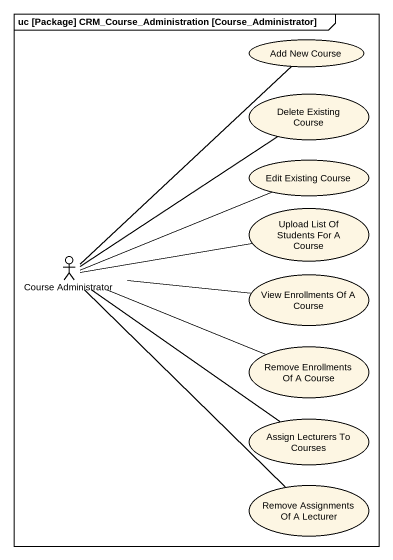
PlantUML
@startuml
mainframe uc [Package] CRM_Course_Administration [Course_Administrator]
usecase "Add New Course" as Add_New_Course
usecase "Delete Existing Course" as Delete_Existing_Course
usecase "Edit Existing Course" as Edit_Existing_Course
usecase "Upload List Of Students For A Course" as Upload_List_Of_Students_For
actor "Course Administrator" as Course_Administrator
usecase "View Enrollments Of A Course" as View_Enrollments_Of_A_Course
usecase "Remove Enrollments Of A Course" as Remove_Enrollments_Of_A
usecase "Assign Lecturers To Courses" as Assign_Lecturers_To_Courses
usecase "Remove Assignments Of A Lecturer" as Remove_Assignments_Of_A
Course_Administrator -up- Add_New_Course
Course_Administrator -up- Delete_Existing_Course
Course_Administrator -right- Edit_Existing_Course
Course_Administrator -right- Upload_List_Of_Students_For
Course_Administrator -right- View_Enrollments_Of_A_Course
Course_Administrator -right- Remove_Enrollments_Of_A
Course_Administrator -- Assign_Lecturers_To_Courses
Course_Administrator -- Remove_Assignments_Of_A
@enduml
